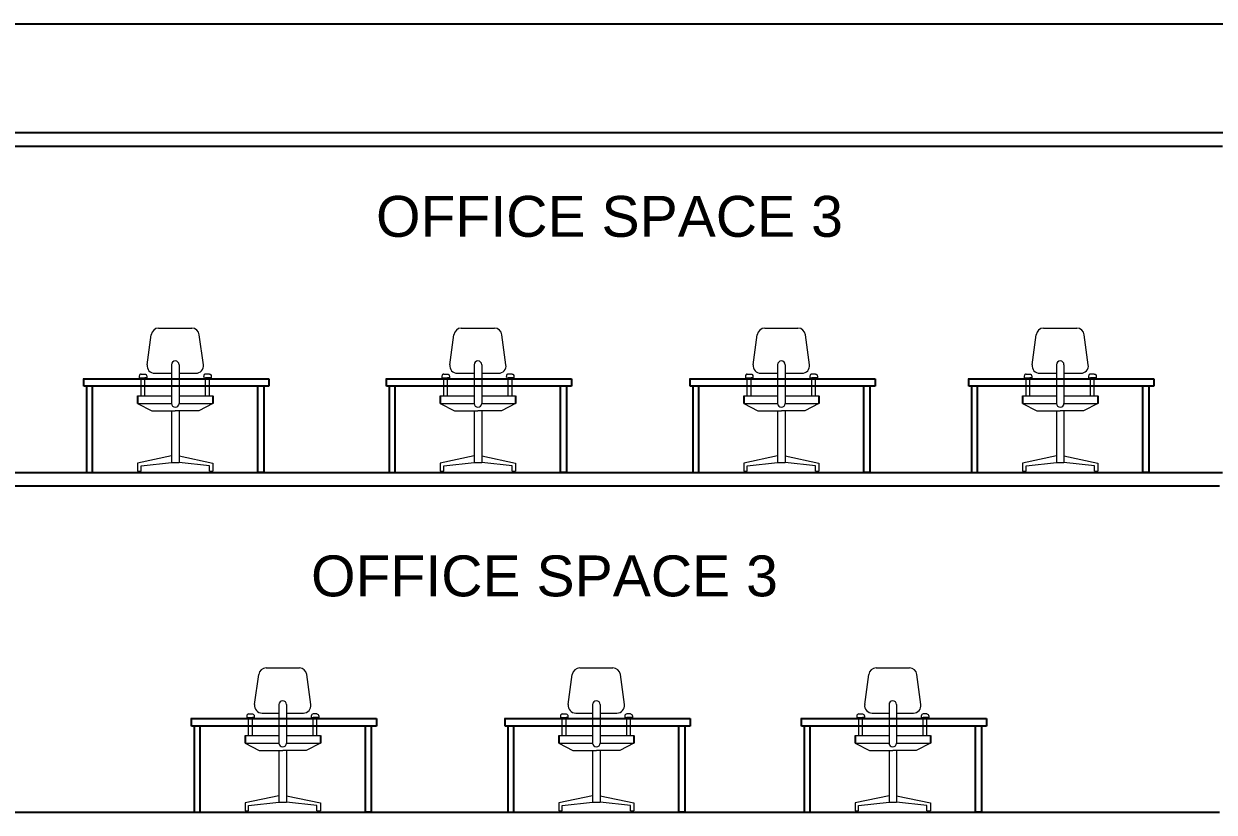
# Model space of a CAD drawing. Header units: millimetres. Extents: x 587797 to 2274247, y 1711 to 439204.
# Drawn here: x 873424 to 886559, y 296373 to 305073 of the extents above; entities that cross this region are included whole.
import ezdxf

# ---------------------------------------------------------------- set-up
doc = ezdxf.new("R2010")
doc.units = ezdxf.units.MM
doc.layers.add('finiture', color=7, linetype='Continuous', lineweight=20)
doc.styles.get("Standard").update_dxf_attribs({"font": 'arial.ttf'})

msp = doc.modelspace()

# ---------------------------------------------------------------- linework, layer by layer
for p, q in [((862704.517, 305072.571, 1025.827), (954785.96, 305072.571, 1025.827)), ((862704.517, 303872.571, 1025.827), (920635.96, 303872.571, 1025.827)), ((863015.96, 303722.571, 1025.827), (886500.089, 303722.571, 1025.827)), ((863015.96, 303722.571, 1025.827), (886650.089, 303722.571, 1025.827)), ((874079.333, 301155.093, 1025.827), (876129.022, 301155.093, 1025.827)), ((874086.803, 301073.338, 1025.827), (874086.803, 301155.093, 1025.827)), ((876129.022, 301073.338, 1025.827), (874086.803, 301073.338, 1025.827)), ((874117.131, 301073.338, 1025.827), (874117.131, 300122.571, 1025.827)), ((874183.116, 300122.571, 1025.827), (874183.116, 301073.338, 1025.827)), ((876006.182, 300122.571, 1025.827), (876006.182, 301073.338, 1025.827)), ((876072.167, 301073.338, 1025.827), (876072.167, 300122.571, 1025.827)), ((876129.022, 301155.093, 1025.827), (876129.022, 301073.338, 1025.827)), ((877419.083, 301155.093, 1025.827), (879468.771, 301155.093, 1025.827)), ((877426.553, 301073.338, 1025.827), (877426.553, 301155.093, 1025.827)), ((879468.771, 301073.338, 1025.827), (877426.553, 301073.338, 1025.827)), ((877456.88, 301073.338, 1025.827), (877456.88, 300122.571, 1025.827)), ((877522.865, 300122.571, 1025.827), (877522.865, 301073.338, 1025.827)), ((879345.931, 300122.571, 1025.827), (879345.931, 301073.338, 1025.827)), ((879411.916, 301073.338, 1025.827), (879411.916, 300122.571, 1025.827)), ((879468.771, 301155.093, 1025.827), (879468.771, 301073.338, 1025.827)), ((880767.957, 301155.093, 1025.827), (882817.646, 301155.093, 1025.827)), ((880775.427, 301073.338, 1025.827), (880775.427, 301155.093, 1025.827)), ((882817.646, 301073.338, 1025.827), (880775.427, 301073.338, 1025.827)), ((880805.754, 301073.338, 1025.827), (880805.754, 300122.571, 1025.827)), ((880871.74, 300122.571, 1025.827), (880871.74, 301073.338, 1025.827)), ((882694.805, 300122.571, 1025.827), (882694.805, 301073.338, 1025.827)), ((882760.79, 301073.338, 1025.827), (882760.79, 300122.571, 1025.827)), ((882817.646, 301155.093, 1025.827), (882817.646, 301073.338, 1025.827)), ((883844.852, 301155.093, 1025.827), (885894.54, 301155.093, 1025.827)), ((883852.322, 301073.338, 1025.827), (883852.322, 301155.093, 1025.827)), ((885894.54, 301073.338, 1025.827), (883852.322, 301073.338, 1025.827)), ((883882.649, 301073.338, 1025.827), (883882.649, 300122.571, 1025.827)), ((883948.634, 300122.571, 1025.827), (883948.634, 301073.338, 1025.827)), ((885771.7, 300122.571, 1025.827), (885771.7, 301073.338, 1025.827)), ((885837.685, 301073.338, 1025.827), (885837.685, 300122.571, 1025.827)), ((885894.54, 301155.093, 1025.827), (885894.54, 301073.338, 1025.827)), ((874679.648, 300967.098, 442.155), (874679.648, 300884.097, 442.155)), ((875509.649, 300967.098, 442.155), (875509.649, 300884.097, 442.155)), ((878019.397, 300967.098, 442.155), (878019.397, 300884.097, 442.155)), ((878849.398, 300967.098, 442.155), (878849.398, 300884.097, 442.155)), ((881368.272, 300967.098, 442.155), (881368.272, 300884.097, 442.155)), ((882198.273, 300967.098, 442.155), (882198.273, 300884.097, 442.155)), ((884445.166, 300967.098, 442.155), (884445.166, 300884.097, 442.155)), ((885275.167, 300967.098, 442.155), (885275.167, 300884.097, 442.155)), ((863015.96, 300122.571, 1025.827), (886650.089, 300122.571, 1025.827)), ((874117.131, 300122.571, 1025.827), (874117.131, 300122.571, 1025.827)), ((874117.131, 300122.571, 1025.827), (874183.116, 300122.571, 1025.827)), ((876072.167, 300122.571, 1025.827), (876006.182, 300122.571, 1025.827)), ((876072.167, 300122.571, 1025.827), (876072.167, 300122.571, 1025.827)), ((877456.88, 300122.571, 1025.827), (877456.88, 300122.571, 1025.827)), ((877456.88, 300122.571, 1025.827), (877522.865, 300122.571, 1025.827)), ((879411.916, 300122.571, 1025.827), (879345.931, 300122.571, 1025.827)), ((879411.916, 300122.571, 1025.827), (879411.916, 300122.571, 1025.827)), ((880805.754, 300122.571, 1025.827), (880805.754, 300122.571, 1025.827)), ((880805.754, 300122.571, 1025.827), (880871.74, 300122.571, 1025.827)), ((882760.79, 300122.571, 1025.827), (882694.805, 300122.571, 1025.827)), ((882760.79, 300122.571, 1025.827), (882760.79, 300122.571, 1025.827)), ((883882.649, 300122.571, 1025.827), (883882.649, 300122.571, 1025.827)), ((883882.649, 300122.571, 1025.827), (883948.634, 300122.571, 1025.827)), ((885837.685, 300122.571, 1025.827), (885771.7, 300122.571, 1025.827)), ((885837.685, 300122.571, 1025.827), (885837.685, 300122.571, 1025.827)), ((863015.96, 299972.571, 1025.827), (874054.468, 299972.571, 1025.827)), ((874054.468, 299972.571, 1025.827), (886618.205, 299972.571, 1025.827)), ((875265.378, 297405.093, 1025.827), (877315.067, 297405.093, 1025.827)), ((875272.848, 297323.338, 1025.827), (875272.848, 297405.093, 1025.827)), ((877315.067, 297405.093, 1025.827), (877315.067, 297323.338, 1025.827)), ((878726.303, 297405.093, 1025.827), (880775.992, 297405.093, 1025.827)), ((878733.773, 297323.338, 1025.827), (878733.773, 297405.093, 1025.827)), ((880775.992, 297405.093, 1025.827), (880775.992, 297323.338, 1025.827)), ((881997.22, 297405.093, 1025.827), (884046.908, 297405.093, 1025.827)), ((882004.69, 297323.338, 1025.827), (882004.69, 297405.093, 1025.827)), ((884046.908, 297405.093, 1025.827), (884046.908, 297323.338, 1025.827)), ((877315.067, 297323.338, 1025.827), (875272.848, 297323.338, 1025.827)), ((875303.176, 297323.338, 1025.827), (875303.176, 296372.571, 1025.827)), ((875369.161, 296372.571, 1025.827), (875369.161, 297323.338, 1025.827)), ((877192.226, 296372.571, 1025.827), (877192.226, 297323.338, 1025.827)), ((877258.212, 297323.338, 1025.827), (877258.212, 296372.571, 1025.827)), ((880775.992, 297323.338, 1025.827), (878733.773, 297323.338, 1025.827)), ((878764.101, 297323.338, 1025.827), (878764.101, 296372.571, 1025.827)), ((878830.086, 296372.571, 1025.827), (878830.086, 297323.338, 1025.827)), ((880653.151, 296372.571, 1025.827), (880653.151, 297323.338, 1025.827)), ((880719.137, 297323.338, 1025.827), (880719.137, 296372.571, 1025.827)), ((884046.908, 297323.338, 1025.827), (882004.69, 297323.338, 1025.827)), ((882035.017, 297323.338, 1025.827), (882035.017, 296372.571, 1025.827)), ((882101.002, 296372.571, 1025.827), (882101.002, 297323.338, 1025.827)), ((883924.068, 296372.571, 1025.827), (883924.068, 297323.338, 1025.827)), ((883990.053, 297323.338, 1025.827), (883990.053, 296372.571, 1025.827)), ((875865.693, 297217.098, 442.155), (875865.693, 297134.097, 442.155)), ((876695.694, 297217.098, 442.155), (876695.694, 297134.097, 442.155)), ((879326.618, 297217.098, 442.155), (879326.618, 297134.097, 442.155)), ((880156.619, 297217.098, 442.155), (880156.619, 297134.097, 442.155)), ((882597.534, 297217.098, 442.155), (882597.534, 297134.097, 442.155)), ((883427.536, 297217.098, 442.155), (883427.536, 297134.097, 442.155)), ((863015.96, 296372.571, 1025.827), (874054.468, 296372.571, 1025.827)), ((874054.468, 296372.571, 1025.827), (886618.205, 296372.571, 1025.827)), ((875303.176, 296372.571, 1025.827), (875303.176, 296372.571, 1025.827)), ((875303.176, 296372.571, 1025.827), (875369.161, 296372.571, 1025.827)), ((877258.212, 296372.571, 1025.827), (877192.226, 296372.571, 1025.827)), ((877258.212, 296372.571, 1025.827), (877258.212, 296372.571, 1025.827)), ((878764.101, 296372.571, 1025.827), (878764.101, 296372.571, 1025.827)), ((878764.101, 296372.571, 1025.827), (878830.086, 296372.571, 1025.827)), ((880719.137, 296372.571, 1025.827), (880653.151, 296372.571, 1025.827)), ((880719.137, 296372.571, 1025.827), (880719.137, 296372.571, 1025.827)), ((882035.017, 296372.571, 1025.827), (882035.017, 296372.571, 1025.827)), ((882035.017, 296372.571, 1025.827), (882101.002, 296372.571, 1025.827)), ((883990.053, 296372.571, 1025.827), (883924.068, 296372.571, 1025.827)), ((883990.053, 296372.571, 1025.827), (883990.053, 296372.571, 1025.827))]:
    msp.add_line(p, q)
at = {"layer": 'finiture', "linetype": 'Continuous'}
for p, q in [((874784.758, 301310.09, 442.155), (874829.114, 301642.09, 442.155)), ((874911.383, 301714.099, 442.155), (875277.914, 301714.099, 442.155)), ((875404.54, 301310.09, 442.155), (875360.183, 301642.09, 442.155)), ((878124.507, 301310.09, 442.155), (878168.863, 301642.09, 442.155)), ((878251.132, 301714.099, 442.155), (878617.663, 301714.099, 442.155)), ((878744.289, 301310.09, 442.155), (878699.932, 301642.09, 442.155)), ((881473.381, 301310.09, 442.155), (881517.738, 301642.09, 442.155)), ((881600.007, 301714.099, 442.155), (881966.538, 301714.099, 442.155)), ((882093.163, 301310.09, 442.155), (882048.807, 301642.09, 442.155)), ((884550.276, 301310.09, 442.155), (884594.632, 301642.09, 442.155)), ((884676.901, 301714.099, 442.155), (885043.432, 301714.099, 442.155)), ((885170.058, 301310.09, 442.155), (885125.701, 301642.09, 442.155)), ((874718.404, 301207.339, 442.155), (874759.904, 301207.339, 442.155)), ((874867.027, 301216.098, 442.155), (875053.149, 301216.098, 442.155)), ((875053.149, 301310.09, 442.155), (875053.149, 300884.097, 442.155)), ((875136.149, 301310.09, 442.155), (875136.149, 300884.097, 442.155)), ((875136.149, 301216.098, 442.155), (875322.271, 301216.098, 442.155)), ((875470.893, 301207.339, 442.155), (875429.393, 301207.339, 442.155)), ((878058.154, 301207.339, 442.155), (878099.654, 301207.339, 442.155)), ((878206.776, 301216.098, 442.155), (878392.898, 301216.098, 442.155)), ((878392.898, 301310.09, 442.155), (878392.898, 300884.097, 442.155)), ((878475.898, 301310.09, 442.155), (878475.898, 300884.097, 442.155)), ((878475.898, 301216.098, 442.155), (878662.02, 301216.098, 442.155)), ((878810.642, 301207.339, 442.155), (878769.142, 301207.339, 442.155)), ((881407.028, 301207.339, 442.155), (881448.528, 301207.339, 442.155)), ((881555.651, 301216.098, 442.155), (881741.772, 301216.098, 442.155)), ((881741.772, 301310.09, 442.155), (881741.772, 300884.097, 442.155)), ((881824.773, 301310.09, 442.155), (881824.773, 300884.097, 442.155)), ((881824.773, 301216.098, 442.155), (882010.894, 301216.098, 442.155)), ((882159.517, 301207.339, 442.155), (882118.017, 301207.339, 442.155)), ((884483.923, 301207.339, 442.155), (884525.423, 301207.339, 442.155)), ((884632.545, 301216.098, 442.155), (884818.667, 301216.098, 442.155)), ((884818.667, 301310.09, 442.155), (884818.667, 300884.097, 442.155)), ((884901.667, 301310.09, 442.155), (884901.667, 300884.097, 442.155)), ((884901.667, 301216.098, 442.155), (885087.789, 301216.098, 442.155)), ((885236.411, 301207.339, 442.155), (885194.911, 301207.339, 442.155)), ((874697.428, 301165.838, 442.155), (874759.904, 301165.838, 442.155)), ((874718.404, 300967.098, 442.155), (874718.404, 301165.838, 442.155)), ((874759.904, 300967.098, 442.155), (874759.904, 301165.838, 442.155)), ((874780.881, 301165.838, 442.155), (874759.904, 301165.838, 442.155)), ((875408.416, 301165.838, 442.155), (875429.393, 301165.838, 442.155)), ((875491.87, 301165.838, 442.155), (875429.393, 301165.838, 442.155)), ((875429.393, 300967.098, 442.155), (875429.393, 301165.838, 442.155)), ((875470.893, 300967.098, 442.155), (875470.893, 301165.838, 442.155)), ((878037.177, 301165.838, 442.155), (878099.654, 301165.838, 442.155)), ((878058.154, 300967.098, 442.155), (878058.154, 301165.838, 442.155)), ((878099.654, 300967.098, 442.155), (878099.654, 301165.838, 442.155)), ((878120.63, 301165.838, 442.155), (878099.654, 301165.838, 442.155)), ((878748.165, 301165.838, 442.155), (878769.142, 301165.838, 442.155)), ((878831.619, 301165.838, 442.155), (878769.142, 301165.838, 442.155)), ((878769.142, 300967.098, 442.155), (878769.142, 301165.838, 442.155)), ((878810.642, 300967.098, 442.155), (878810.642, 301165.838, 442.155)), ((881386.051, 301165.838, 442.155), (881448.528, 301165.838, 442.155)), ((881407.028, 300967.098, 442.155), (881407.028, 301165.838, 442.155)), ((881448.528, 300967.098, 442.155), (881448.528, 301165.838, 442.155)), ((881469.505, 301165.838, 442.155), (881448.528, 301165.838, 442.155)), ((882097.04, 301165.838, 442.155), (882118.017, 301165.838, 442.155)), ((882180.493, 301165.838, 442.155), (882118.017, 301165.838, 442.155)), ((882118.017, 300967.098, 442.155), (882118.017, 301165.838, 442.155)), ((882159.517, 300967.098, 442.155), (882159.517, 301165.838, 442.155)), ((884462.946, 301165.838, 442.155), (884525.423, 301165.838, 442.155)), ((884483.923, 300967.098, 442.155), (884483.923, 301165.838, 442.155)), ((884525.423, 300967.098, 442.155), (884525.423, 301165.838, 442.155)), ((884546.399, 301165.838, 442.155), (884525.423, 301165.838, 442.155)), ((885173.934, 301165.838, 442.155), (885194.911, 301165.838, 442.155)), ((885257.388, 301165.838, 442.155), (885194.911, 301165.838, 442.155)), ((885194.911, 300967.098, 442.155), (885194.911, 301165.838, 442.155)), ((885236.411, 300967.098, 442.155), (885236.411, 301165.838, 442.155)), ((874679.648, 300967.098, 442.155), (875053.149, 300967.098, 442.155)), ((875136.149, 300967.098, 442.155), (875509.649, 300967.098, 442.155)), ((878019.397, 300967.098, 442.155), (878392.898, 300967.098, 442.155)), ((878475.898, 300967.098, 442.155), (878849.398, 300967.098, 442.155)), ((881368.272, 300967.098, 442.155), (881741.772, 300967.098, 442.155)), ((881824.773, 300967.098, 442.155), (882198.273, 300967.098, 442.155)), ((884445.166, 300967.098, 442.155), (884818.667, 300967.098, 442.155)), ((884901.667, 300967.098, 442.155), (885275.167, 300967.098, 442.155)), ((874679.648, 300884.097, 442.155), (874836.066, 300801.666, 442.155)), ((874679.648, 300884.097, 442.155), (875053.149, 300884.097, 442.155)), ((875136.149, 300884.097, 442.155), (875509.649, 300884.097, 442.155)), ((875509.649, 300884.097, 442.155), (875353.231, 300801.666, 442.155)), ((878019.397, 300884.097, 442.155), (878175.815, 300801.666, 442.155)), ((878019.397, 300884.097, 442.155), (878392.898, 300884.097, 442.155)), ((878475.898, 300884.097, 442.155), (878849.398, 300884.097, 442.155)), ((878849.398, 300884.097, 442.155), (878692.98, 300801.666, 442.155)), ((881368.272, 300884.097, 442.155), (881524.69, 300801.666, 442.155)), ((881368.272, 300884.097, 442.155), (881741.772, 300884.097, 442.155)), ((881824.773, 300884.097, 442.155), (882198.273, 300884.097, 442.155)), ((882198.273, 300884.097, 442.155), (882041.855, 300801.666, 442.155)), ((884445.166, 300884.097, 442.155), (884601.584, 300801.666, 442.155)), ((884445.166, 300884.097, 442.155), (884818.667, 300884.097, 442.155)), ((884901.667, 300884.097, 442.155), (885275.167, 300884.097, 442.155)), ((885275.167, 300884.097, 442.155), (885118.749, 300801.666, 442.155)), ((874836.066, 300801.666, 442.155), (875094.649, 300801.666, 442.155)), ((875053.149, 300801.666, 442.155), (875053.149, 300231.77, 442.155)), ((875353.231, 300801.666, 442.155), (875094.649, 300801.666, 442.155)), ((875136.149, 300801.666, 442.155), (875136.149, 300231.77, 442.155)), ((878175.815, 300801.666, 442.155), (878434.398, 300801.666, 442.155)), ((878392.898, 300801.666, 442.155), (878392.898, 300231.77, 442.155)), ((878692.98, 300801.666, 442.155), (878434.398, 300801.666, 442.155)), ((878475.898, 300801.666, 442.155), (878475.898, 300231.77, 442.155)), ((881524.69, 300801.666, 442.155), (881783.272, 300801.666, 442.155)), ((881741.772, 300801.666, 442.155), (881741.772, 300231.77, 442.155)), ((882041.855, 300801.666, 442.155), (881783.272, 300801.666, 442.155)), ((881824.773, 300801.666, 442.155), (881824.773, 300231.77, 442.155)), ((884601.584, 300801.666, 442.155), (884860.167, 300801.666, 442.155)), ((884818.667, 300801.666, 442.155), (884818.667, 300231.77, 442.155)), ((885118.749, 300801.666, 442.155), (884860.167, 300801.666, 442.155)), ((884901.667, 300801.666, 442.155), (884901.667, 300231.77, 442.155)), ((875053.149, 300303.44, 442.155), (874679.648, 300225.255, 442.155)), ((875136.149, 300303.44, 442.155), (875509.649, 300225.255, 442.155)), ((878392.898, 300303.44, 442.155), (878019.397, 300225.255, 442.155)), ((878475.898, 300303.44, 442.155), (878849.398, 300225.255, 442.155)), ((881741.772, 300303.44, 442.155), (881368.272, 300225.255, 442.155)), ((881824.773, 300303.44, 442.155), (882198.273, 300225.255, 442.155)), ((884818.667, 300303.44, 442.155), (884445.166, 300225.255, 442.155)), ((884901.667, 300303.44, 442.155), (885275.167, 300225.255, 442.155)), ((874679.648, 300225.255, 442.155), (874679.648, 300137.096, 442.155)), ((874717.6, 300194.85, 442.155), (875053.149, 300231.77, 442.155)), ((874717.6, 300137.096, 442.155), (874717.6, 300194.85, 442.155)), ((875053.149, 300231.77, 442.155), (875136.149, 300231.77, 442.155)), ((875471.697, 300194.85, 442.155), (875136.149, 300231.77, 442.155)), ((875471.697, 300137.096, 442.155), (875471.697, 300194.85, 442.155)), ((875509.649, 300225.255, 442.155), (875509.649, 300137.096, 442.155)), ((878019.397, 300225.255, 442.155), (878019.397, 300137.096, 442.155)), ((878057.35, 300194.85, 442.155), (878392.898, 300231.77, 442.155)), ((878057.35, 300137.096, 442.155), (878057.35, 300194.85, 442.155)), ((878392.898, 300231.77, 442.155), (878475.898, 300231.77, 442.155)), ((878811.446, 300194.85, 442.155), (878475.898, 300231.77, 442.155)), ((878811.446, 300137.096, 442.155), (878811.446, 300194.85, 442.155)), ((878849.398, 300225.255, 442.155), (878849.398, 300137.096, 442.155)), ((881368.272, 300225.255, 442.155), (881368.272, 300137.096, 442.155)), ((881406.224, 300194.85, 442.155), (881741.772, 300231.77, 442.155)), ((881406.224, 300137.096, 442.155), (881406.224, 300194.85, 442.155)), ((881741.772, 300231.77, 442.155), (881824.773, 300231.77, 442.155)), ((882160.321, 300194.85, 442.155), (881824.773, 300231.77, 442.155)), ((882160.321, 300137.096, 442.155), (882160.321, 300194.85, 442.155)), ((882198.273, 300225.255, 442.155), (882198.273, 300137.096, 442.155)), ((884445.166, 300225.255, 442.155), (884445.166, 300137.096, 442.155)), ((884483.119, 300194.85, 442.155), (884818.667, 300231.77, 442.155)), ((884483.119, 300137.096, 442.155), (884483.119, 300194.85, 442.155)), ((884818.667, 300231.77, 442.155), (884901.667, 300231.77, 442.155)), ((885237.215, 300194.85, 442.155), (884901.667, 300231.77, 442.155)), ((885237.215, 300137.096, 442.155), (885237.215, 300194.85, 442.155)), ((885275.167, 300225.255, 442.155), (885275.167, 300137.096, 442.155)), ((874679.648, 300137.096, 442.155), (874717.6, 300137.096, 442.155)), ((875471.697, 300137.096, 442.155), (875509.649, 300137.096, 442.155)), ((878019.397, 300137.096, 442.155), (878057.35, 300137.096, 442.155)), ((878811.446, 300137.096, 442.155), (878849.398, 300137.096, 442.155)), ((881368.272, 300137.096, 442.155), (881406.224, 300137.096, 442.155)), ((882160.321, 300137.096, 442.155), (882198.273, 300137.096, 442.155)), ((884445.166, 300137.096, 442.155), (884483.119, 300137.096, 442.155)), ((885237.215, 300137.096, 442.155), (885275.167, 300137.096, 442.155)), ((876097.428, 297964.099, 442.155), (876463.959, 297964.099, 442.155)), ((879558.353, 297964.099, 442.155), (879924.884, 297964.099, 442.155)), ((882829.269, 297964.099, 442.155), (883195.8, 297964.099, 442.155)), ((875970.802, 297560.09, 442.155), (876015.159, 297892.09, 442.155)), ((876590.585, 297560.09, 442.155), (876546.228, 297892.09, 442.155)), ((879431.728, 297560.09, 442.155), (879476.084, 297892.09, 442.155)), ((880051.51, 297560.09, 442.155), (880007.153, 297892.09, 442.155)), ((882702.644, 297560.09, 442.155), (882747, 297892.09, 442.155)), ((883322.426, 297560.09, 442.155), (883278.069, 297892.09, 442.155)), ((876239.193, 297560.09, 442.155), (876239.193, 297134.097, 442.155)), ((876322.194, 297560.09, 442.155), (876322.194, 297134.097, 442.155)), ((879700.119, 297560.09, 442.155), (879700.119, 297134.097, 442.155)), ((879783.119, 297560.09, 442.155), (879783.119, 297134.097, 442.155)), ((882971.035, 297560.09, 442.155), (882971.035, 297134.097, 442.155)), ((883054.035, 297560.09, 442.155), (883054.035, 297134.097, 442.155)), ((875883.473, 297415.838, 442.155), (875945.949, 297415.838, 442.155)), ((875904.449, 297457.339, 442.155), (875945.949, 297457.339, 442.155)), ((875904.449, 297217.098, 442.155), (875904.449, 297415.838, 442.155)), ((875945.949, 297217.098, 442.155), (875945.949, 297415.838, 442.155)), ((875966.926, 297415.838, 442.155), (875945.949, 297415.838, 442.155)), ((876053.072, 297466.098, 442.155), (876239.193, 297466.098, 442.155)), ((876322.194, 297466.098, 442.155), (876508.315, 297466.098, 442.155)), ((876594.461, 297415.838, 442.155), (876615.438, 297415.838, 442.155)), ((876656.938, 297457.339, 442.155), (876615.438, 297457.339, 442.155)), ((876677.915, 297415.838, 442.155), (876615.438, 297415.838, 442.155)), ((876615.438, 297217.098, 442.155), (876615.438, 297415.838, 442.155)), ((876656.938, 297217.098, 442.155), (876656.938, 297415.838, 442.155)), ((879344.398, 297415.838, 442.155), (879406.874, 297415.838, 442.155)), ((879365.374, 297457.339, 442.155), (879406.874, 297457.339, 442.155)), ((879365.374, 297217.098, 442.155), (879365.374, 297415.838, 442.155)), ((879406.874, 297217.098, 442.155), (879406.874, 297415.838, 442.155)), ((879427.851, 297415.838, 442.155), (879406.874, 297415.838, 442.155)), ((879513.997, 297466.098, 442.155), (879700.119, 297466.098, 442.155)), ((879783.119, 297466.098, 442.155), (879969.24, 297466.098, 442.155)), ((880055.386, 297415.838, 442.155), (880076.363, 297415.838, 442.155)), ((880117.863, 297457.339, 442.155), (880076.363, 297457.339, 442.155)), ((880138.84, 297415.838, 442.155), (880076.363, 297415.838, 442.155)), ((880076.363, 297217.098, 442.155), (880076.363, 297415.838, 442.155)), ((880117.863, 297217.098, 442.155), (880117.863, 297415.838, 442.155)), ((882615.314, 297415.838, 442.155), (882677.791, 297415.838, 442.155)), ((882636.291, 297457.339, 442.155), (882677.791, 297457.339, 442.155)), ((882636.291, 297217.098, 442.155), (882636.291, 297415.838, 442.155)), ((882677.791, 297217.098, 442.155), (882677.791, 297415.838, 442.155)), ((882698.768, 297415.838, 442.155), (882677.791, 297415.838, 442.155)), ((882784.913, 297466.098, 442.155), (882971.035, 297466.098, 442.155)), ((883054.035, 297466.098, 442.155), (883240.157, 297466.098, 442.155)), ((883326.302, 297415.838, 442.155), (883347.279, 297415.838, 442.155)), ((883388.779, 297457.339, 442.155), (883347.279, 297457.339, 442.155)), ((883409.756, 297415.838, 442.155), (883347.279, 297415.838, 442.155)), ((883347.279, 297217.098, 442.155), (883347.279, 297415.838, 442.155)), ((883388.779, 297217.098, 442.155), (883388.779, 297415.838, 442.155)), ((875865.693, 297217.098, 442.155), (876239.193, 297217.098, 442.155)), ((875865.693, 297134.097, 442.155), (876022.111, 297051.666, 442.155)), ((875865.693, 297134.097, 442.155), (876239.193, 297134.097, 442.155)), ((876322.194, 297217.098, 442.155), (876695.694, 297217.098, 442.155)), ((876322.194, 297134.097, 442.155), (876695.694, 297134.097, 442.155)), ((876695.694, 297134.097, 442.155), (876539.276, 297051.666, 442.155)), ((879326.618, 297217.098, 442.155), (879700.119, 297217.098, 442.155)), ((879326.618, 297134.097, 442.155), (879483.036, 297051.666, 442.155)), ((879326.618, 297134.097, 442.155), (879700.119, 297134.097, 442.155)), ((879783.119, 297217.098, 442.155), (880156.619, 297217.098, 442.155)), ((879783.119, 297134.097, 442.155), (880156.619, 297134.097, 442.155)), ((880156.619, 297134.097, 442.155), (880000.201, 297051.666, 442.155)), ((882597.534, 297217.098, 442.155), (882971.035, 297217.098, 442.155)), ((882597.534, 297134.097, 442.155), (882753.952, 297051.666, 442.155)), ((882597.534, 297134.097, 442.155), (882971.035, 297134.097, 442.155)), ((883054.035, 297217.098, 442.155), (883427.536, 297217.098, 442.155)), ((883054.035, 297134.097, 442.155), (883427.536, 297134.097, 442.155)), ((883427.536, 297134.097, 442.155), (883271.117, 297051.666, 442.155)), ((876022.111, 297051.666, 442.155), (876280.694, 297051.666, 442.155)), ((876239.193, 297051.666, 442.155), (876239.193, 296481.77, 442.155)), ((876539.276, 297051.666, 442.155), (876280.694, 297051.666, 442.155)), ((876322.194, 297051.666, 442.155), (876322.194, 296481.77, 442.155)), ((879483.036, 297051.666, 442.155), (879741.619, 297051.666, 442.155)), ((879700.119, 297051.666, 442.155), (879700.119, 296481.77, 442.155)), ((880000.201, 297051.666, 442.155), (879741.619, 297051.666, 442.155)), ((879783.119, 297051.666, 442.155), (879783.119, 296481.77, 442.155)), ((882753.952, 297051.666, 442.155), (883012.535, 297051.666, 442.155)), ((882971.035, 297051.666, 442.155), (882971.035, 296481.77, 442.155)), ((883271.117, 297051.666, 442.155), (883012.535, 297051.666, 442.155)), ((883054.035, 297051.666, 442.155), (883054.035, 296481.77, 442.155)), ((876239.193, 296553.44, 442.155), (875865.693, 296475.255, 442.155)), ((875865.693, 296475.255, 442.155), (875865.693, 296387.096, 442.155)), ((875903.645, 296444.85, 442.155), (876239.193, 296481.77, 442.155)), ((876239.193, 296481.77, 442.155), (876322.194, 296481.77, 442.155)), ((876322.194, 296553.44, 442.155), (876695.694, 296475.255, 442.155)), ((876657.742, 296444.85, 442.155), (876322.194, 296481.77, 442.155)), ((876695.694, 296475.255, 442.155), (876695.694, 296387.096, 442.155)), ((879700.119, 296553.44, 442.155), (879326.618, 296475.255, 442.155)), ((879326.618, 296475.255, 442.155), (879326.618, 296387.096, 442.155)), ((879364.57, 296444.85, 442.155), (879700.119, 296481.77, 442.155)), ((879700.119, 296481.77, 442.155), (879783.119, 296481.77, 442.155)), ((879783.119, 296553.44, 442.155), (880156.619, 296475.255, 442.155)), ((880118.667, 296444.85, 442.155), (879783.119, 296481.77, 442.155)), ((880156.619, 296475.255, 442.155), (880156.619, 296387.096, 442.155)), ((882971.035, 296553.44, 442.155), (882597.534, 296475.255, 442.155)), ((882597.534, 296475.255, 442.155), (882597.534, 296387.096, 442.155)), ((882635.487, 296444.85, 442.155), (882971.035, 296481.77, 442.155)), ((882971.035, 296481.77, 442.155), (883054.035, 296481.77, 442.155)), ((883054.035, 296553.44, 442.155), (883427.536, 296475.255, 442.155)), ((883389.583, 296444.85, 442.155), (883054.035, 296481.77, 442.155)), ((883427.536, 296475.255, 442.155), (883427.536, 296387.096, 442.155)), ((875865.693, 296387.096, 442.155), (875903.645, 296387.096, 442.155)), ((875903.645, 296387.096, 442.155), (875903.645, 296444.85, 442.155)), ((876657.742, 296387.096, 442.155), (876657.742, 296444.85, 442.155)), ((876657.742, 296387.096, 442.155), (876695.694, 296387.096, 442.155)), ((879326.618, 296387.096, 442.155), (879364.57, 296387.096, 442.155)), ((879364.57, 296387.096, 442.155), (879364.57, 296444.85, 442.155)), ((880118.667, 296387.096, 442.155), (880118.667, 296444.85, 442.155)), ((880118.667, 296387.096, 442.155), (880156.619, 296387.096, 442.155)), ((882597.534, 296387.096, 442.155), (882635.487, 296387.096, 442.155)), ((882635.487, 296387.096, 442.155), (882635.487, 296444.85, 442.155)), ((883389.583, 296387.096, 442.155), (883389.583, 296444.85, 442.155)), ((883389.583, 296387.096, 442.155), (883427.536, 296387.096, 442.155))]:
    msp.add_line(p, q, dxfattribs=at)
for centre, radius, start, end in [((874911.383, 301631.099, 442.155), 83, 90, 172.3901404), ((875277.914, 301631.099, 442.155), 83, 7.6098596, 90), ((878251.132, 301631.099, 442.155), 83, 90, 172.3901404), ((878617.663, 301631.099, 442.155), 83, 7.6098596, 90), ((881600.007, 301631.099, 442.155), 83, 90, 172.3901404), ((881966.538, 301631.099, 442.155), 83, 7.6098596, 90), ((884676.901, 301631.099, 442.155), 83, 90, 172.3901404), ((885043.432, 301631.099, 442.155), 83, 7.6098596, 90), ((875094.649, 301310.09, 442.155), 41.5, 0, 180), ((878434.398, 301310.09, 442.155), 41.5, 0, 180), ((881783.272, 301310.09, 442.155), 41.5, 0, 180), ((884860.167, 301310.09, 442.155), 41.5, 0, 180), ((874867.027, 301299.098, 442.155), 83, 172.3901404, 270), ((875322.271, 301299.098, 442.155), 83, 270, 7.6098596), ((878206.776, 301299.098, 442.155), 83, 172.3901404, 270), ((878662.02, 301299.098, 442.155), 83, 270, 7.6098596), ((881555.651, 301299.098, 442.155), 83, 172.3901404, 270), ((882010.894, 301299.098, 442.155), 83, 270, 7.6098596), ((884632.545, 301299.098, 442.155), 83, 172.3901404, 270), ((885087.789, 301299.098, 442.155), 83, 270, 7.6098596), ((875094.649, 300884.097, 442.155), 41.5, 180, 0), ((878434.398, 300884.097, 442.155), 41.5, 180, 0), ((881783.272, 300884.097, 442.155), 41.5, 180, 0), ((884860.167, 300884.097, 442.155), 41.5, 180, 0), ((876097.428, 297881.099, 442.155), 83, 90, 172.3901404), ((876463.959, 297881.099, 442.155), 83, 7.6098596, 90), ((879558.353, 297881.099, 442.155), 83, 90, 172.3901404), ((879924.884, 297881.099, 442.155), 83, 7.6098596, 90), ((882829.269, 297881.099, 442.155), 83, 90, 172.3901404), ((883195.8, 297881.099, 442.155), 83, 7.6098596, 90), ((876053.072, 297549.098, 442.155), 83, 172.3901404, 270), ((876280.694, 297560.09, 442.155), 41.5, 0, 180), ((876508.315, 297549.098, 442.155), 83, 270, 7.6098596), ((879513.997, 297549.098, 442.155), 83, 172.3901404, 270), ((879741.619, 297560.09, 442.155), 41.5, 0, 180), ((879969.24, 297549.098, 442.155), 83, 270, 7.6098596), ((882784.913, 297549.098, 442.155), 83, 172.3901404, 270), ((883012.535, 297560.09, 442.155), 41.5, 0, 180), ((883240.157, 297549.098, 442.155), 83, 270, 7.6098596), ((876280.694, 297134.097, 442.155), 41.5, 180, 0), ((879741.619, 297134.097, 442.155), 41.5, 180, 0), ((883012.535, 297134.097, 442.155), 41.5, 180, 0)]:
    msp.add_arc(centre, radius, start, end, dxfattribs=at)
for points in [[(874718.404, 301207.339, 442.155), (874704.508, 301201.898, 442.155), (874697.428, 301182.701, 442.155), (874697.428, 301165.838, 442.155)], [(874759.904, 301207.339, 442.155), (874773.801, 301201.898, 442.155), (874780.881, 301182.701, 442.155), (874780.881, 301165.838, 442.155)], [(875429.393, 301207.339, 442.155), (875415.496, 301201.898, 442.155), (875408.416, 301182.701, 442.155), (875408.416, 301165.838, 442.155)], [(875470.893, 301207.339, 442.155), (875484.789, 301201.898, 442.155), (875491.87, 301182.701, 442.155), (875491.87, 301165.838, 442.155)], [(878058.154, 301207.339, 442.155), (878044.257, 301201.898, 442.155), (878037.177, 301182.701, 442.155), (878037.177, 301165.838, 442.155)], [(878099.654, 301207.339, 442.155), (878113.55, 301201.898, 442.155), (878120.63, 301182.701, 442.155), (878120.63, 301165.838, 442.155)], [(878769.142, 301207.339, 442.155), (878755.245, 301201.898, 442.155), (878748.165, 301182.701, 442.155), (878748.165, 301165.838, 442.155)], [(878810.642, 301207.339, 442.155), (878824.538, 301201.898, 442.155), (878831.619, 301182.701, 442.155), (878831.619, 301165.838, 442.155)], [(881407.028, 301207.339, 442.155), (881393.132, 301201.898, 442.155), (881386.051, 301182.701, 442.155), (881386.051, 301165.838, 442.155)], [(881448.528, 301207.339, 442.155), (881462.425, 301201.898, 442.155), (881469.505, 301182.701, 442.155), (881469.505, 301165.838, 442.155)], [(882118.017, 301207.339, 442.155), (882104.12, 301201.898, 442.155), (882097.04, 301182.701, 442.155), (882097.04, 301165.838, 442.155)], [(882159.517, 301207.339, 442.155), (882173.413, 301201.898, 442.155), (882180.493, 301182.701, 442.155), (882180.493, 301165.838, 442.155)], [(884483.923, 301207.339, 442.155), (884470.026, 301201.898, 442.155), (884462.946, 301182.701, 442.155), (884462.946, 301165.838, 442.155)], [(884525.423, 301207.339, 442.155), (884539.319, 301201.898, 442.155), (884546.399, 301182.701, 442.155), (884546.399, 301165.838, 442.155)], [(885194.911, 301207.339, 442.155), (885181.015, 301201.898, 442.155), (885173.934, 301182.701, 442.155), (885173.934, 301165.838, 442.155)], [(885236.411, 301207.339, 442.155), (885250.307, 301201.898, 442.155), (885257.388, 301182.701, 442.155), (885257.388, 301165.838, 442.155)], [(875904.449, 297457.339, 442.155), (875890.553, 297451.898, 442.155), (875883.473, 297432.701, 442.155), (875883.473, 297415.838, 442.155)], [(875945.949, 297457.339, 442.155), (875959.846, 297451.898, 442.155), (875966.926, 297432.701, 442.155), (875966.926, 297415.838, 442.155)], [(876615.438, 297457.339, 442.155), (876601.541, 297451.898, 442.155), (876594.461, 297432.701, 442.155), (876594.461, 297415.838, 442.155)], [(876656.938, 297457.339, 442.155), (876670.834, 297451.898, 442.155), (876677.915, 297432.701, 442.155), (876677.915, 297415.838, 442.155)], [(879365.374, 297457.339, 442.155), (879351.478, 297451.898, 442.155), (879344.398, 297432.701, 442.155), (879344.398, 297415.838, 442.155)], [(879406.874, 297457.339, 442.155), (879420.771, 297451.898, 442.155), (879427.851, 297432.701, 442.155), (879427.851, 297415.838, 442.155)], [(880076.363, 297457.339, 442.155), (880062.466, 297451.898, 442.155), (880055.386, 297432.701, 442.155), (880055.386, 297415.838, 442.155)], [(880117.863, 297457.339, 442.155), (880131.759, 297451.898, 442.155), (880138.84, 297432.701, 442.155), (880138.84, 297415.838, 442.155)], [(882636.291, 297457.339, 442.155), (882622.394, 297451.898, 442.155), (882615.314, 297432.701, 442.155), (882615.314, 297415.838, 442.155)], [(882677.791, 297457.339, 442.155), (882691.687, 297451.898, 442.155), (882698.768, 297432.701, 442.155), (882698.768, 297415.838, 442.155)], [(883347.279, 297457.339, 442.155), (883333.383, 297451.898, 442.155), (883326.302, 297432.701, 442.155), (883326.302, 297415.838, 442.155)], [(883388.779, 297457.339, 442.155), (883402.676, 297451.898, 442.155), (883409.756, 297432.701, 442.155), (883409.756, 297415.838, 442.155)]]:
    msp.add_spline(points, degree=3, dxfattribs=at)

# ---------------------------------------------------------------- texts
for p in [(877310.502, 302721.906), (876593.352, 298754.231)]:
    msp.add_text('OFFICE SPACE 3', height=451.5).set_placement(p)

doc.saveas('drawing.dxf')
